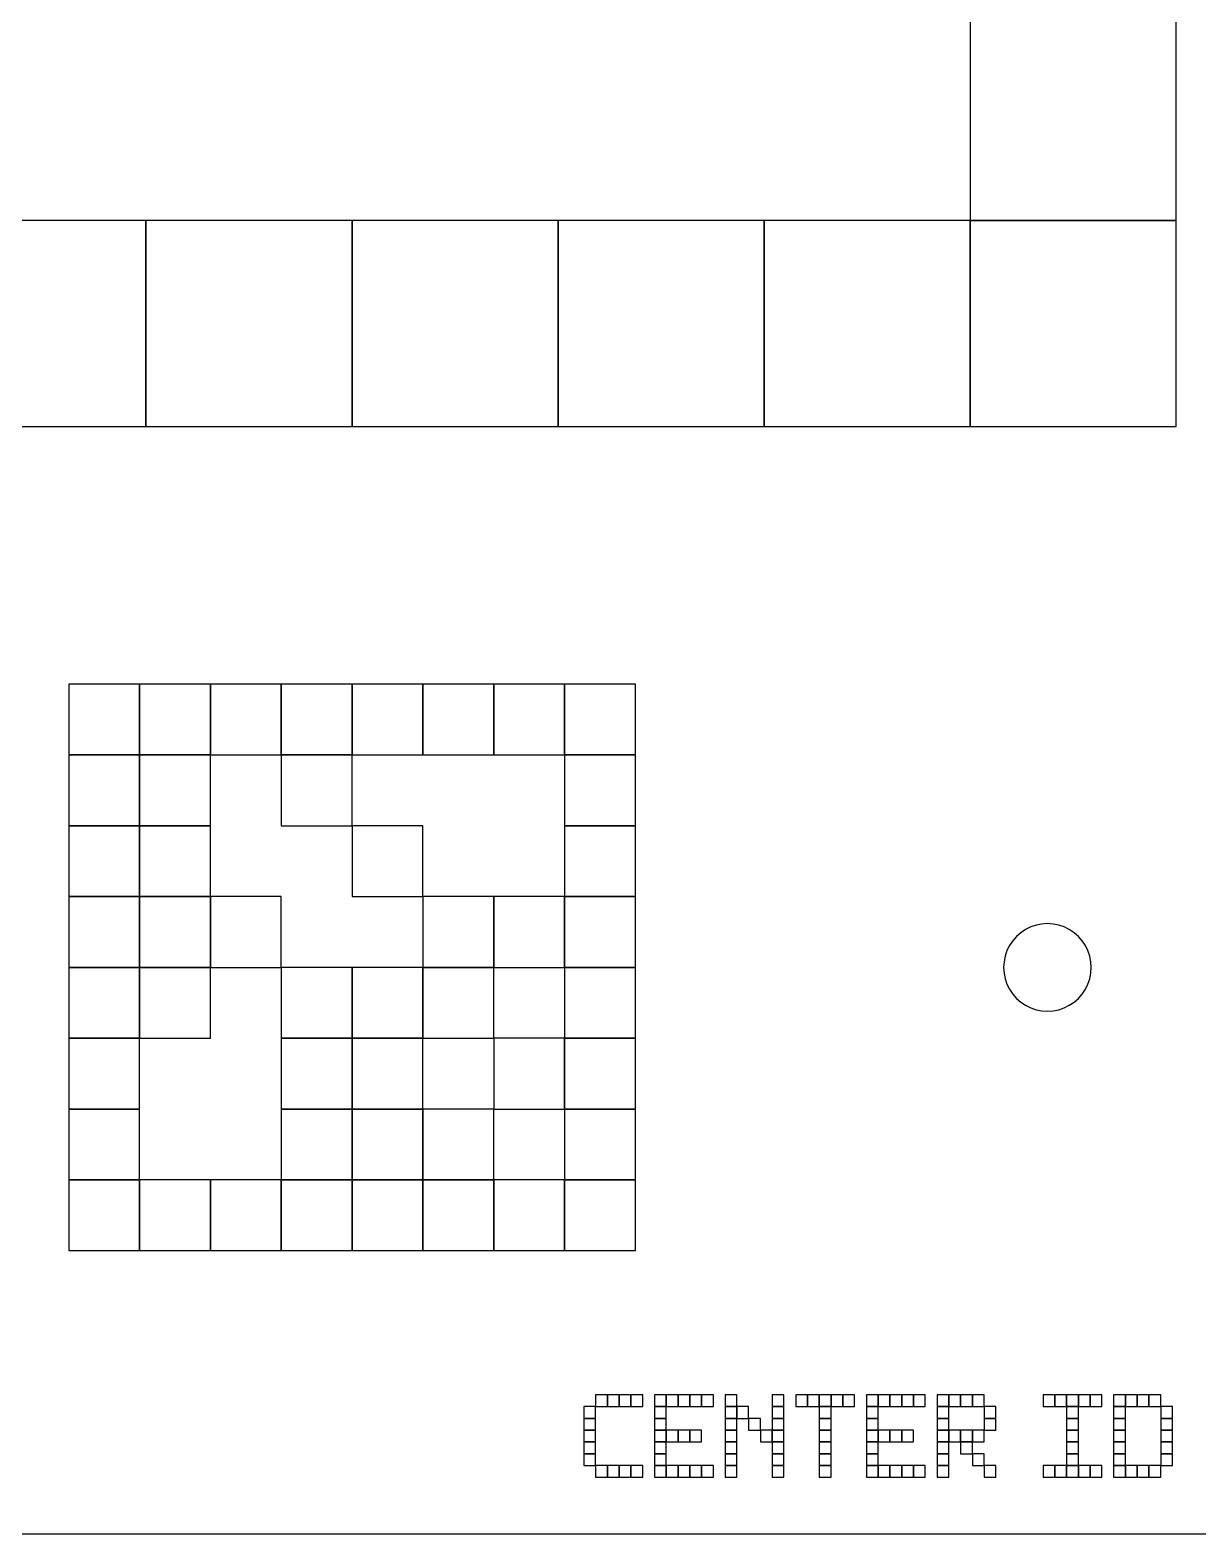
# Model space of a CAD drawing. Extents: x 0 to 490, y 0 to 320.
# Drawn here: x 402.5 to 447.8, y 0 to 58.4 of the extents above; entities that cross this region are included whole.
import ezdxf

# ---------------------------------------------------------------- set-up
doc = ezdxf.new("R2010")
doc.units = 0
for name, color, linetype in [('BLACK_POCKET', 7, 'CONTINUOUS'), ('BOARD_TEXT', 2, 'CONTINUOUS'), ('CUT', 1, 'CONTINUOUS'), ('MOUNT_HOLE', 5, 'CONTINUOUS')]:
    doc.layers.add(name, color=color, linetype=linetype)

msp = doc.modelspace()

# ---------------------------------------------------------------- linework, layer by layer
at = {"layer": 'BLACK_POCKET'}
for p, q in [((439, 59), (439, 51)), ((447, 51), (447, 59)), ((407, 51), (399, 51)), ((407, 43), (407, 51)), ((415, 51), (407, 51)), ((407, 51), (407, 43)), ((415, 43), (415, 51)), ((423, 51), (415, 51)), ((415, 51), (415, 43)), ((423, 43), (423, 51)), ((431, 51), (423, 51)), ((423, 51), (423, 43)), ((431, 43), (431, 51)), ((439, 51), (431, 51)), ((431, 51), (431, 43)), ((439, 51), (447, 51)), ((439, 43), (439, 51)), ((447, 51), (439, 51)), ((439, 51), (439, 43)), ((447, 43), (447, 51)), ((399, 43), (407, 43)), ((407, 43), (415, 43)), ((415, 43), (423, 43)), ((423, 43), (431, 43)), ((431, 43), (439, 43)), ((439, 43), (447, 43)), ((406.75, 33), (404, 33)), ((404, 33), (404, 30.25)), ((406.75, 30.25), (406.75, 33)), ((409.5, 33), (406.75, 33)), ((406.75, 33), (406.75, 30.25)), ((409.5, 30.25), (409.5, 33)), ((412.25, 33), (409.5, 33)), ((409.5, 33), (409.5, 30.25)), ((412.25, 30.25), (412.25, 33)), ((415, 33), (412.25, 33)), ((412.25, 33), (412.25, 30.25)), ((415, 30.25), (415, 33)), ((417.75, 33), (415, 33)), ((415, 33), (415, 30.25)), ((417.75, 30.25), (417.75, 33)), ((420.5, 33), (417.75, 33)), ((417.75, 33), (417.75, 30.25)), ((420.5, 30.25), (420.5, 33)), ((423.25, 33), (420.5, 33)), ((420.5, 33), (420.5, 30.25)), ((423.25, 30.25), (423.25, 33)), ((426, 33), (423.25, 33)), ((423.25, 33), (423.25, 30.25)), ((426, 30.25), (426, 33)), ((404, 30.25), (406.75, 30.25)), ((406.75, 30.25), (404, 30.25)), ((404, 30.25), (404, 27.5)), ((406.75, 30.25), (409.5, 30.25)), ((406.75, 27.5), (406.75, 30.25)), ((409.5, 30.25), (406.75, 30.25)), ((406.75, 30.25), (406.75, 27.5)), ((409.5, 30.25), (412.25, 30.25)), ((409.5, 27.5), (409.5, 30.25)), ((412.25, 30.25), (415, 30.25)), ((415, 30.25), (412.25, 30.25)), ((412.25, 30.25), (412.25, 27.5)), ((415, 30.25), (417.75, 30.25)), ((415, 27.5), (415, 30.25)), ((417.75, 30.25), (420.5, 30.25)), ((420.5, 30.25), (423.25, 30.25)), ((423.25, 30.25), (426, 30.25)), ((426, 30.25), (423.25, 30.25)), ((423.25, 30.25), (423.25, 27.5)), ((426, 27.5), (426, 30.25)), ((404, 27.5), (406.75, 27.5)), ((406.75, 27.5), (404, 27.5)), ((404, 27.5), (404, 24.75)), ((406.75, 27.5), (409.5, 27.5)), ((406.75, 24.75), (406.75, 27.5)), ((409.5, 27.5), (406.75, 27.5)), ((406.75, 27.5), (406.75, 24.75)), ((409.5, 24.75), (409.5, 27.5)), ((412.25, 27.5), (415, 27.5)), ((417.75, 27.5), (415, 27.5)), ((415, 27.5), (415, 24.75)), ((417.75, 24.75), (417.75, 27.5)), ((423.25, 27.5), (426, 27.5)), ((426, 27.5), (423.25, 27.5)), ((423.25, 27.5), (423.25, 24.75)), ((426, 24.75), (426, 27.5)), ((404, 24.75), (406.75, 24.75)), ((406.75, 24.75), (404, 24.75)), ((404, 24.75), (404, 22)), ((406.75, 24.75), (409.5, 24.75)), ((406.75, 22), (406.75, 24.75)), ((409.5, 24.75), (406.75, 24.75)), ((406.75, 24.75), (406.75, 22)), ((409.5, 22), (409.5, 24.75)), ((412.25, 24.75), (409.5, 24.75)), ((409.5, 24.75), (409.5, 22)), ((412.25, 22), (412.25, 24.75)), ((415, 24.75), (417.75, 24.75)), ((420.5, 24.75), (417.75, 24.75)), ((417.75, 24.75), (417.75, 22)), ((420.5, 22), (420.5, 24.75)), ((423.25, 24.75), (420.5, 24.75)), ((420.5, 24.75), (420.5, 22)), ((423.25, 24.75), (426, 24.75)), ((423.25, 22), (423.25, 24.75)), ((426, 24.75), (423.25, 24.75)), ((423.25, 24.75), (423.25, 22)), ((426, 22), (426, 24.75)), ((404, 22), (406.75, 22)), ((406.75, 22), (404, 22)), ((404, 22), (404, 19.25)), ((406.75, 22), (409.5, 22)), ((406.75, 19.25), (406.75, 22)), ((409.5, 22), (406.75, 22)), ((406.75, 22), (406.75, 19.25)), ((409.5, 22), (412.25, 22)), ((409.5, 19.25), (409.5, 22)), ((415, 22), (412.25, 22)), ((412.25, 22), (412.25, 19.25)), ((415, 19.25), (415, 22)), ((417.75, 22), (415, 22)), ((415, 22), (415, 19.25)), ((417.75, 22), (420.5, 22)), ((417.75, 19.25), (417.75, 22)), ((420.5, 22), (417.75, 22)), ((417.75, 22), (417.75, 19.25)), ((420.5, 22), (423.25, 22)), ((420.5, 19.25), (420.5, 22)), ((423.25, 22), (426, 22)), ((426, 22), (423.25, 22)), ((423.25, 22), (423.25, 19.25)), ((426, 19.25), (426, 22)), ((404, 19.25), (406.75, 19.25)), ((406.75, 19.25), (404, 19.25)), ((404, 19.25), (404, 16.5)), ((406.75, 19.25), (409.5, 19.25)), ((406.75, 16.5), (406.75, 19.25)), ((412.25, 19.25), (415, 19.25)), ((415, 19.25), (412.25, 19.25)), ((412.25, 19.25), (412.25, 16.5)), ((415, 19.25), (417.75, 19.25)), ((415, 16.5), (415, 19.25)), ((417.75, 19.25), (415, 19.25)), ((415, 19.25), (415, 16.5)), ((417.75, 19.25), (420.5, 19.25)), ((417.75, 16.5), (417.75, 19.25)), ((423.25, 19.25), (420.5, 19.25)), ((420.5, 19.25), (420.5, 16.5)), ((423.25, 19.25), (426, 19.25)), ((423.25, 16.5), (423.25, 19.25)), ((426, 19.25), (423.25, 19.25)), ((423.25, 19.25), (423.25, 16.5)), ((426, 16.5), (426, 19.25)), ((404, 16.5), (406.75, 16.5)), ((406.75, 16.5), (404, 16.5)), ((404, 16.5), (404, 13.75)), ((406.75, 13.75), (406.75, 16.5)), ((412.25, 16.5), (415, 16.5)), ((415, 16.5), (412.25, 16.5)), ((412.25, 16.5), (412.25, 13.75)), ((415, 16.5), (417.75, 16.5)), ((415, 13.75), (415, 16.5)), ((417.75, 16.5), (415, 16.5)), ((415, 16.5), (415, 13.75)), ((417.75, 13.75), (417.75, 16.5)), ((420.5, 16.5), (417.75, 16.5)), ((417.75, 16.5), (417.75, 13.75)), ((420.5, 16.5), (423.25, 16.5)), ((420.5, 13.75), (420.5, 16.5)), ((423.25, 16.5), (426, 16.5)), ((426, 16.5), (423.25, 16.5)), ((423.25, 16.5), (423.25, 13.75)), ((426, 13.75), (426, 16.5)), ((404, 13.75), (406.75, 13.75)), ((406.75, 13.75), (404, 13.75)), ((404, 13.75), (404, 11)), ((406.75, 11), (406.75, 13.75)), ((409.5, 13.75), (406.75, 13.75)), ((406.75, 13.75), (406.75, 11)), ((409.5, 11), (409.5, 13.75)), ((412.25, 13.75), (409.5, 13.75)), ((409.5, 13.75), (409.5, 11)), ((412.25, 13.75), (415, 13.75)), ((412.25, 11), (412.25, 13.75)), ((415, 13.75), (412.25, 13.75)), ((412.25, 13.75), (412.25, 11)), ((415, 13.75), (417.75, 13.75)), ((415, 11), (415, 13.75)), ((417.75, 13.75), (415, 13.75)), ((415, 13.75), (415, 11)), ((417.75, 13.75), (420.5, 13.75)), ((417.75, 11), (417.75, 13.75)), ((420.5, 13.75), (417.75, 13.75)), ((417.75, 13.75), (417.75, 11)), ((420.5, 11), (420.5, 13.75)), ((423.25, 13.75), (420.5, 13.75)), ((420.5, 13.75), (420.5, 11)), ((423.25, 13.75), (426, 13.75)), ((423.25, 11), (423.25, 13.75)), ((426, 13.75), (423.25, 13.75)), ((423.25, 13.75), (423.25, 11)), ((426, 11), (426, 13.75)), ((404, 11), (406.75, 11)), ((406.75, 11), (409.5, 11)), ((409.5, 11), (412.25, 11)), ((412.25, 11), (415, 11)), ((415, 11), (417.75, 11)), ((417.75, 11), (420.5, 11)), ((420.5, 11), (423.25, 11)), ((423.25, 11), (426, 11))]:
    msp.add_line(p, q, dxfattribs=at)
at = {"layer": 'BOARD_TEXT'}
for p, q in [((424.914286, 5.4), (424.457143, 5.4)), ((424.457143, 5.4), (424.457143, 4.942857)), ((424.914286, 4.942857), (424.914286, 5.4)), ((425.371429, 5.4), (424.914286, 5.4)), ((424.914286, 5.4), (424.914286, 4.942857)), ((425.371429, 4.942857), (425.371429, 5.4)), ((425.828571, 5.4), (425.371429, 5.4)), ((425.371429, 5.4), (425.371429, 4.942857)), ((425.828571, 4.942857), (425.828571, 5.4)), ((426.285714, 5.4), (425.828571, 5.4)), ((425.828571, 5.4), (425.828571, 4.942857)), ((426.285714, 4.942857), (426.285714, 5.4)), ((427.2, 5.4), (426.742857, 5.4)), ((426.742857, 5.4), (426.742857, 4.942857)), ((427.2, 4.942857), (427.2, 5.4)), ((427.657143, 5.4), (427.2, 5.4)), ((427.2, 5.4), (427.2, 4.942857)), ((427.657143, 4.942857), (427.657143, 5.4)), ((428.114286, 5.4), (427.657143, 5.4)), ((427.657143, 5.4), (427.657143, 4.942857)), ((428.114286, 4.942857), (428.114286, 5.4)), ((428.571429, 5.4), (428.114286, 5.4)), ((428.114286, 5.4), (428.114286, 4.942857)), ((428.571429, 4.942857), (428.571429, 5.4)), ((429.028571, 5.4), (428.571429, 5.4)), ((428.571429, 5.4), (428.571429, 4.942857)), ((429.028571, 4.942857), (429.028571, 5.4)), ((429.942857, 5.4), (429.485714, 5.4)), ((429.485714, 5.4), (429.485714, 4.942857)), ((429.942857, 4.942857), (429.942857, 5.4)), ((431.771429, 5.4), (431.314286, 5.4)), ((431.314286, 5.4), (431.314286, 4.942857)), ((431.771429, 4.942857), (431.771429, 5.4)), ((432.685714, 5.4), (432.228571, 5.4)), ((432.228571, 5.4), (432.228571, 4.942857)), ((432.685714, 4.942857), (432.685714, 5.4)), ((433.142857, 5.4), (432.685714, 5.4)), ((432.685714, 5.4), (432.685714, 4.942857)), ((433.142857, 4.942857), (433.142857, 5.4)), ((433.6, 5.4), (433.142857, 5.4)), ((433.142857, 5.4), (433.142857, 4.942857)), ((433.6, 4.942857), (433.6, 5.4)), ((434.057143, 5.4), (433.6, 5.4)), ((433.6, 5.4), (433.6, 4.942857)), ((434.057143, 4.942857), (434.057143, 5.4)), ((434.514286, 5.4), (434.057143, 5.4)), ((434.057143, 5.4), (434.057143, 4.942857)), ((434.514286, 4.942857), (434.514286, 5.4)), ((435.428571, 5.4), (434.971429, 5.4)), ((434.971429, 5.4), (434.971429, 4.942857)), ((435.428571, 4.942857), (435.428571, 5.4)), ((435.885714, 5.4), (435.428571, 5.4)), ((435.428571, 5.4), (435.428571, 4.942857)), ((435.885714, 4.942857), (435.885714, 5.4)), ((436.342857, 5.4), (435.885714, 5.4)), ((435.885714, 5.4), (435.885714, 4.942857)), ((436.342857, 4.942857), (436.342857, 5.4)), ((436.8, 5.4), (436.342857, 5.4)), ((436.342857, 5.4), (436.342857, 4.942857)), ((436.8, 4.942857), (436.8, 5.4)), ((437.257143, 5.4), (436.8, 5.4)), ((436.8, 5.4), (436.8, 4.942857)), ((437.257143, 4.942857), (437.257143, 5.4)), ((438.171429, 5.4), (437.714286, 5.4)), ((437.714286, 5.4), (437.714286, 4.942857)), ((438.171429, 4.942857), (438.171429, 5.4)), ((438.628571, 5.4), (438.171429, 5.4)), ((438.171429, 5.4), (438.171429, 4.942857)), ((438.628571, 4.942857), (438.628571, 5.4)), ((439.085714, 5.4), (438.628571, 5.4)), ((438.628571, 5.4), (438.628571, 4.942857)), ((439.085714, 4.942857), (439.085714, 5.4)), ((439.542857, 5.4), (439.085714, 5.4)), ((439.085714, 5.4), (439.085714, 4.942857)), ((439.542857, 4.942857), (439.542857, 5.4)), ((442.285714, 5.4), (441.828571, 5.4)), ((441.828571, 5.4), (441.828571, 4.942857)), ((442.285714, 4.942857), (442.285714, 5.4)), ((442.742857, 5.4), (442.285714, 5.4)), ((442.285714, 5.4), (442.285714, 4.942857)), ((442.742857, 4.942857), (442.742857, 5.4)), ((443.2, 5.4), (442.742857, 5.4)), ((442.742857, 5.4), (442.742857, 4.942857)), ((443.2, 4.942857), (443.2, 5.4)), ((443.657143, 5.4), (443.2, 5.4)), ((443.2, 5.4), (443.2, 4.942857)), ((443.657143, 4.942857), (443.657143, 5.4)), ((444.114286, 5.4), (443.657143, 5.4)), ((443.657143, 5.4), (443.657143, 4.942857)), ((444.114286, 4.942857), (444.114286, 5.4)), ((445.028571, 5.4), (444.571429, 5.4)), ((444.571429, 5.4), (444.571429, 4.942857)), ((445.028571, 4.942857), (445.028571, 5.4)), ((445.485714, 5.4), (445.028571, 5.4)), ((445.028571, 5.4), (445.028571, 4.942857)), ((445.485714, 4.942857), (445.485714, 5.4)), ((445.942857, 5.4), (445.485714, 5.4)), ((445.485714, 5.4), (445.485714, 4.942857)), ((445.942857, 4.942857), (445.942857, 5.4)), ((446.4, 5.4), (445.942857, 5.4)), ((445.942857, 5.4), (445.942857, 4.942857)), ((446.4, 4.942857), (446.4, 5.4)), ((424.457143, 4.942857), (424, 4.942857)), ((424, 4.942857), (424, 4.485714)), ((424.457143, 4.942857), (424.914286, 4.942857)), ((424.457143, 4.485714), (424.457143, 4.942857)), ((424.914286, 4.942857), (425.371429, 4.942857)), ((425.371429, 4.942857), (425.828571, 4.942857)), ((425.828571, 4.942857), (426.285714, 4.942857)), ((426.742857, 4.942857), (427.2, 4.942857)), ((427.2, 4.942857), (426.742857, 4.942857)), ((426.742857, 4.942857), (426.742857, 4.485714)), ((427.2, 4.942857), (427.657143, 4.942857)), ((427.2, 4.485714), (427.2, 4.942857)), ((427.657143, 4.942857), (428.114286, 4.942857)), ((428.114286, 4.942857), (428.571429, 4.942857)), ((428.571429, 4.942857), (429.028571, 4.942857)), ((429.485714, 4.942857), (429.942857, 4.942857)), ((429.942857, 4.942857), (429.485714, 4.942857)), ((429.485714, 4.942857), (429.485714, 4.485714)), ((429.942857, 4.485714), (429.942857, 4.942857)), ((430.4, 4.942857), (429.942857, 4.942857)), ((429.942857, 4.942857), (429.942857, 4.485714)), ((430.4, 4.485714), (430.4, 4.942857)), ((431.314286, 4.942857), (431.771429, 4.942857)), ((431.771429, 4.942857), (431.314286, 4.942857)), ((431.314286, 4.942857), (431.314286, 4.485714)), ((431.771429, 4.485714), (431.771429, 4.942857)), ((432.228571, 4.942857), (432.685714, 4.942857)), ((432.685714, 4.942857), (433.142857, 4.942857)), ((433.142857, 4.942857), (433.6, 4.942857)), ((433.6, 4.942857), (433.142857, 4.942857)), ((433.142857, 4.942857), (433.142857, 4.485714)), ((433.6, 4.942857), (434.057143, 4.942857)), ((433.6, 4.485714), (433.6, 4.942857)), ((434.057143, 4.942857), (434.514286, 4.942857)), ((434.971429, 4.942857), (435.428571, 4.942857)), ((435.428571, 4.942857), (434.971429, 4.942857)), ((434.971429, 4.942857), (434.971429, 4.485714)), ((435.428571, 4.942857), (435.885714, 4.942857)), ((435.428571, 4.485714), (435.428571, 4.942857)), ((435.885714, 4.942857), (436.342857, 4.942857)), ((436.342857, 4.942857), (436.8, 4.942857)), ((436.8, 4.942857), (437.257143, 4.942857)), ((437.714286, 4.942857), (438.171429, 4.942857)), ((438.171429, 4.942857), (437.714286, 4.942857)), ((437.714286, 4.942857), (437.714286, 4.485714)), ((438.171429, 4.942857), (438.628571, 4.942857)), ((438.171429, 4.485714), (438.171429, 4.942857)), ((438.628571, 4.942857), (439.085714, 4.942857)), ((439.085714, 4.942857), (439.542857, 4.942857)), ((440, 4.942857), (439.542857, 4.942857)), ((439.542857, 4.942857), (439.542857, 4.485714)), ((440, 4.485714), (440, 4.942857)), ((441.828571, 4.942857), (442.285714, 4.942857)), ((442.285714, 4.942857), (442.742857, 4.942857)), ((442.742857, 4.942857), (443.2, 4.942857)), ((443.2, 4.942857), (442.742857, 4.942857)), ((442.742857, 4.942857), (442.742857, 4.485714)), ((443.2, 4.942857), (443.657143, 4.942857)), ((443.2, 4.485714), (443.2, 4.942857)), ((443.657143, 4.942857), (444.114286, 4.942857)), ((444.571429, 4.942857), (445.028571, 4.942857)), ((445.028571, 4.942857), (444.571429, 4.942857)), ((444.571429, 4.942857), (444.571429, 4.485714)), ((445.028571, 4.942857), (445.485714, 4.942857)), ((445.028571, 4.485714), (445.028571, 4.942857)), ((445.485714, 4.942857), (445.942857, 4.942857)), ((445.942857, 4.942857), (446.4, 4.942857)), ((446.857143, 4.942857), (446.4, 4.942857)), ((446.4, 4.942857), (446.4, 4.485714)), ((446.857143, 4.485714), (446.857143, 4.942857)), ((424, 4.485714), (424.457143, 4.485714)), ((424.457143, 4.485714), (424, 4.485714)), ((424, 4.485714), (424, 4.028571)), ((424.457143, 4.028571), (424.457143, 4.485714)), ((426.742857, 4.485714), (427.2, 4.485714)), ((427.2, 4.485714), (426.742857, 4.485714)), ((426.742857, 4.485714), (426.742857, 4.028571)), ((427.2, 4.028571), (427.2, 4.485714)), ((429.485714, 4.485714), (429.942857, 4.485714)), ((429.942857, 4.485714), (429.485714, 4.485714)), ((429.485714, 4.485714), (429.485714, 4.028571)), ((429.942857, 4.485714), (430.4, 4.485714)), ((429.942857, 4.028571), (429.942857, 4.485714)), ((430.857143, 4.485714), (430.4, 4.485714)), ((430.4, 4.485714), (430.4, 4.028571)), ((430.857143, 4.028571), (430.857143, 4.485714)), ((431.314286, 4.485714), (431.771429, 4.485714)), ((431.771429, 4.485714), (431.314286, 4.485714)), ((431.314286, 4.485714), (431.314286, 4.028571)), ((431.771429, 4.028571), (431.771429, 4.485714)), ((433.142857, 4.485714), (433.6, 4.485714)), ((433.6, 4.485714), (433.142857, 4.485714)), ((433.142857, 4.485714), (433.142857, 4.028571)), ((433.6, 4.028571), (433.6, 4.485714)), ((434.971429, 4.485714), (435.428571, 4.485714)), ((435.428571, 4.485714), (434.971429, 4.485714)), ((434.971429, 4.485714), (434.971429, 4.028571)), ((435.428571, 4.028571), (435.428571, 4.485714)), ((437.714286, 4.485714), (438.171429, 4.485714)), ((438.171429, 4.485714), (437.714286, 4.485714)), ((437.714286, 4.485714), (437.714286, 4.028571)), ((438.171429, 4.028571), (438.171429, 4.485714)), ((439.542857, 4.485714), (440, 4.485714)), ((440, 4.485714), (439.542857, 4.485714)), ((439.542857, 4.485714), (439.542857, 4.028571)), ((440, 4.028571), (440, 4.485714)), ((442.742857, 4.485714), (443.2, 4.485714)), ((443.2, 4.485714), (442.742857, 4.485714)), ((442.742857, 4.485714), (442.742857, 4.028571)), ((443.2, 4.028571), (443.2, 4.485714)), ((444.571429, 4.485714), (445.028571, 4.485714)), ((445.028571, 4.485714), (444.571429, 4.485714)), ((444.571429, 4.485714), (444.571429, 4.028571)), ((445.028571, 4.028571), (445.028571, 4.485714)), ((446.4, 4.485714), (446.857143, 4.485714)), ((446.857143, 4.485714), (446.4, 4.485714)), ((446.4, 4.485714), (446.4, 4.028571)), ((446.857143, 4.028571), (446.857143, 4.485714)), ((424, 4.028571), (424.457143, 4.028571)), ((424.457143, 4.028571), (424, 4.028571)), ((424, 4.028571), (424, 3.571429)), ((424, 3.571429), (424.457143, 3.571429)), ((424.457143, 3.571429), (424, 3.571429)), ((424, 3.571429), (424, 3.114286)), ((424.457143, 3.571429), (424.457143, 4.028571)), ((424.457143, 3.114286), (424.457143, 3.571429)), ((426.742857, 4.028571), (427.2, 4.028571)), ((427.2, 4.028571), (426.742857, 4.028571)), ((426.742857, 4.028571), (426.742857, 3.571429)), ((426.742857, 3.571429), (427.2, 3.571429)), ((427.2, 3.571429), (426.742857, 3.571429)), ((426.742857, 3.571429), (426.742857, 3.114286)), ((427.2, 3.571429), (427.2, 4.028571)), ((427.657143, 4.028571), (427.2, 4.028571)), ((427.2, 4.028571), (427.2, 3.571429)), ((427.2, 3.571429), (427.657143, 3.571429)), ((427.2, 3.114286), (427.2, 3.571429)), ((427.657143, 3.571429), (427.657143, 4.028571)), ((428.114286, 4.028571), (427.657143, 4.028571)), ((427.657143, 4.028571), (427.657143, 3.571429)), ((427.657143, 3.571429), (428.114286, 3.571429)), ((428.114286, 3.571429), (428.114286, 4.028571)), ((428.571429, 4.028571), (428.114286, 4.028571)), ((428.114286, 4.028571), (428.114286, 3.571429)), ((428.114286, 3.571429), (428.571429, 3.571429)), ((428.571429, 3.571429), (428.571429, 4.028571)), ((429.485714, 4.028571), (429.942857, 4.028571)), ((429.942857, 4.028571), (429.485714, 4.028571)), ((429.485714, 4.028571), (429.485714, 3.571429)), ((429.485714, 3.571429), (429.942857, 3.571429)), ((429.942857, 3.571429), (429.485714, 3.571429)), ((429.485714, 3.571429), (429.485714, 3.114286)), ((429.942857, 3.571429), (429.942857, 4.028571)), ((429.942857, 3.114286), (429.942857, 3.571429)), ((430.4, 4.028571), (430.857143, 4.028571)), ((431.314286, 4.028571), (430.857143, 4.028571)), ((430.857143, 4.028571), (430.857143, 3.571429)), ((430.857143, 3.571429), (431.314286, 3.571429)), ((431.314286, 4.028571), (431.771429, 4.028571)), ((431.314286, 3.571429), (431.314286, 4.028571)), ((431.771429, 4.028571), (431.314286, 4.028571)), ((431.314286, 4.028571), (431.314286, 3.571429)), ((431.314286, 3.571429), (431.771429, 3.571429)), ((431.771429, 3.571429), (431.314286, 3.571429)), ((431.314286, 3.571429), (431.314286, 3.114286)), ((431.771429, 3.571429), (431.771429, 4.028571)), ((431.771429, 3.114286), (431.771429, 3.571429)), ((433.142857, 4.028571), (433.6, 4.028571)), ((433.6, 4.028571), (433.142857, 4.028571)), ((433.142857, 4.028571), (433.142857, 3.571429)), ((433.142857, 3.571429), (433.6, 3.571429)), ((433.6, 3.571429), (433.142857, 3.571429)), ((433.142857, 3.571429), (433.142857, 3.114286)), ((433.6, 3.571429), (433.6, 4.028571)), ((433.6, 3.114286), (433.6, 3.571429)), ((434.971429, 4.028571), (435.428571, 4.028571)), ((435.428571, 4.028571), (434.971429, 4.028571)), ((434.971429, 4.028571), (434.971429, 3.571429)), ((434.971429, 3.571429), (435.428571, 3.571429)), ((435.428571, 3.571429), (434.971429, 3.571429)), ((434.971429, 3.571429), (434.971429, 3.114286)), ((435.428571, 3.571429), (435.428571, 4.028571)), ((435.885714, 4.028571), (435.428571, 4.028571)), ((435.428571, 4.028571), (435.428571, 3.571429)), ((435.428571, 3.571429), (435.885714, 3.571429)), ((435.428571, 3.114286), (435.428571, 3.571429)), ((435.885714, 3.571429), (435.885714, 4.028571)), ((436.342857, 4.028571), (435.885714, 4.028571)), ((435.885714, 4.028571), (435.885714, 3.571429)), ((435.885714, 3.571429), (436.342857, 3.571429)), ((436.342857, 3.571429), (436.342857, 4.028571)), ((436.8, 4.028571), (436.342857, 4.028571)), ((436.342857, 4.028571), (436.342857, 3.571429)), ((436.342857, 3.571429), (436.8, 3.571429)), ((436.8, 3.571429), (436.8, 4.028571)), ((437.714286, 4.028571), (438.171429, 4.028571)), ((438.171429, 4.028571), (437.714286, 4.028571)), ((437.714286, 4.028571), (437.714286, 3.571429)), ((437.714286, 3.571429), (438.171429, 3.571429)), ((438.171429, 3.571429), (437.714286, 3.571429)), ((437.714286, 3.571429), (437.714286, 3.114286)), ((438.171429, 3.571429), (438.171429, 4.028571)), ((438.628571, 4.028571), (438.171429, 4.028571)), ((438.171429, 4.028571), (438.171429, 3.571429)), ((438.171429, 3.571429), (438.628571, 3.571429)), ((438.171429, 3.114286), (438.171429, 3.571429)), ((438.628571, 3.571429), (438.628571, 4.028571)), ((439.085714, 4.028571), (438.628571, 4.028571)), ((438.628571, 4.028571), (438.628571, 3.571429)), ((438.628571, 3.571429), (439.085714, 3.571429)), ((439.085714, 3.571429), (438.628571, 3.571429)), ((438.628571, 3.571429), (438.628571, 3.114286)), ((439.085714, 3.571429), (439.085714, 4.028571)), ((439.542857, 4.028571), (439.085714, 4.028571)), ((439.085714, 4.028571), (439.085714, 3.571429)), ((439.085714, 3.571429), (439.542857, 3.571429)), ((439.085714, 3.114286), (439.085714, 3.571429)), ((439.542857, 4.028571), (440, 4.028571)), ((439.542857, 3.571429), (439.542857, 4.028571)), ((442.742857, 4.028571), (443.2, 4.028571)), ((443.2, 4.028571), (442.742857, 4.028571)), ((442.742857, 4.028571), (442.742857, 3.571429)), ((442.742857, 3.571429), (443.2, 3.571429)), ((443.2, 3.571429), (442.742857, 3.571429)), ((442.742857, 3.571429), (442.742857, 3.114286)), ((443.2, 3.571429), (443.2, 4.028571)), ((443.2, 3.114286), (443.2, 3.571429)), ((444.571429, 4.028571), (445.028571, 4.028571)), ((445.028571, 4.028571), (444.571429, 4.028571)), ((444.571429, 4.028571), (444.571429, 3.571429)), ((444.571429, 3.571429), (445.028571, 3.571429)), ((445.028571, 3.571429), (444.571429, 3.571429)), ((444.571429, 3.571429), (444.571429, 3.114286)), ((445.028571, 3.571429), (445.028571, 4.028571)), ((445.028571, 3.114286), (445.028571, 3.571429)), ((446.4, 4.028571), (446.857143, 4.028571)), ((446.857143, 4.028571), (446.4, 4.028571)), ((446.4, 4.028571), (446.4, 3.571429)), ((446.4, 3.571429), (446.857143, 3.571429)), ((446.857143, 3.571429), (446.4, 3.571429)), ((446.4, 3.571429), (446.4, 3.114286)), ((446.857143, 3.571429), (446.857143, 4.028571)), ((446.857143, 3.114286), (446.857143, 3.571429)), ((424, 3.114286), (424.457143, 3.114286)), ((424.457143, 3.114286), (424, 3.114286)), ((424, 3.114286), (424, 2.657143)), ((424.457143, 2.657143), (424.457143, 3.114286)), ((426.742857, 3.114286), (427.2, 3.114286)), ((427.2, 3.114286), (426.742857, 3.114286)), ((426.742857, 3.114286), (426.742857, 2.657143)), ((427.2, 2.657143), (427.2, 3.114286)), ((429.485714, 3.114286), (429.942857, 3.114286)), ((429.942857, 3.114286), (429.485714, 3.114286)), ((429.485714, 3.114286), (429.485714, 2.657143)), ((429.942857, 2.657143), (429.942857, 3.114286)), ((431.314286, 3.114286), (431.771429, 3.114286)), ((431.771429, 3.114286), (431.314286, 3.114286)), ((431.314286, 3.114286), (431.314286, 2.657143)), ((431.771429, 2.657143), (431.771429, 3.114286)), ((433.142857, 3.114286), (433.6, 3.114286)), ((433.6, 3.114286), (433.142857, 3.114286)), ((433.142857, 3.114286), (433.142857, 2.657143)), ((433.6, 2.657143), (433.6, 3.114286)), ((434.971429, 3.114286), (435.428571, 3.114286)), ((435.428571, 3.114286), (434.971429, 3.114286)), ((434.971429, 3.114286), (434.971429, 2.657143)), ((435.428571, 2.657143), (435.428571, 3.114286)), ((437.714286, 3.114286), (438.171429, 3.114286)), ((438.171429, 3.114286), (437.714286, 3.114286)), ((437.714286, 3.114286), (437.714286, 2.657143)), ((438.171429, 2.657143), (438.171429, 3.114286)), ((438.628571, 3.114286), (439.085714, 3.114286)), ((439.542857, 3.114286), (439.085714, 3.114286)), ((439.085714, 3.114286), (439.085714, 2.657143)), ((439.542857, 2.657143), (439.542857, 3.114286)), ((442.742857, 3.114286), (443.2, 3.114286)), ((443.2, 3.114286), (442.742857, 3.114286)), ((442.742857, 3.114286), (442.742857, 2.657143)), ((443.2, 2.657143), (443.2, 3.114286)), ((444.571429, 3.114286), (445.028571, 3.114286)), ((445.028571, 3.114286), (444.571429, 3.114286)), ((444.571429, 3.114286), (444.571429, 2.657143)), ((445.028571, 2.657143), (445.028571, 3.114286)), ((446.4, 3.114286), (446.857143, 3.114286)), ((446.857143, 3.114286), (446.4, 3.114286)), ((446.4, 3.114286), (446.4, 2.657143)), ((446.857143, 2.657143), (446.857143, 3.114286)), ((424, 2.657143), (424.457143, 2.657143)), ((424.914286, 2.657143), (424.457143, 2.657143)), ((424.457143, 2.657143), (424.457143, 2.2)), ((424.914286, 2.2), (424.914286, 2.657143)), ((425.371429, 2.657143), (424.914286, 2.657143)), ((424.914286, 2.657143), (424.914286, 2.2)), ((425.371429, 2.2), (425.371429, 2.657143)), ((425.828571, 2.657143), (425.371429, 2.657143)), ((425.371429, 2.657143), (425.371429, 2.2)), ((425.828571, 2.2), (425.828571, 2.657143)), ((426.285714, 2.657143), (425.828571, 2.657143)), ((425.828571, 2.657143), (425.828571, 2.2)), ((426.285714, 2.2), (426.285714, 2.657143)), ((426.742857, 2.657143), (427.2, 2.657143)), ((427.2, 2.657143), (426.742857, 2.657143)), ((426.742857, 2.657143), (426.742857, 2.2)), ((427.2, 2.2), (427.2, 2.657143)), ((427.657143, 2.657143), (427.2, 2.657143)), ((427.2, 2.657143), (427.2, 2.2)), ((427.657143, 2.2), (427.657143, 2.657143)), ((428.114286, 2.657143), (427.657143, 2.657143)), ((427.657143, 2.657143), (427.657143, 2.2)), ((428.114286, 2.2), (428.114286, 2.657143)), ((428.571429, 2.657143), (428.114286, 2.657143)), ((428.114286, 2.657143), (428.114286, 2.2)), ((428.571429, 2.2), (428.571429, 2.657143)), ((429.028571, 2.657143), (428.571429, 2.657143)), ((428.571429, 2.657143), (428.571429, 2.2)), ((429.028571, 2.2), (429.028571, 2.657143)), ((429.485714, 2.657143), (429.942857, 2.657143)), ((429.942857, 2.657143), (429.485714, 2.657143)), ((429.485714, 2.657143), (429.485714, 2.2)), ((429.942857, 2.2), (429.942857, 2.657143)), ((431.314286, 2.657143), (431.771429, 2.657143)), ((431.771429, 2.657143), (431.314286, 2.657143)), ((431.314286, 2.657143), (431.314286, 2.2)), ((431.771429, 2.2), (431.771429, 2.657143)), ((433.142857, 2.657143), (433.6, 2.657143)), ((433.6, 2.657143), (433.142857, 2.657143)), ((433.142857, 2.657143), (433.142857, 2.2)), ((433.6, 2.2), (433.6, 2.657143)), ((434.971429, 2.657143), (435.428571, 2.657143)), ((435.428571, 2.657143), (434.971429, 2.657143)), ((434.971429, 2.657143), (434.971429, 2.2)), ((435.428571, 2.2), (435.428571, 2.657143)), ((435.885714, 2.657143), (435.428571, 2.657143)), ((435.428571, 2.657143), (435.428571, 2.2)), ((435.885714, 2.2), (435.885714, 2.657143)), ((436.342857, 2.657143), (435.885714, 2.657143)), ((435.885714, 2.657143), (435.885714, 2.2)), ((436.342857, 2.2), (436.342857, 2.657143)), ((436.8, 2.657143), (436.342857, 2.657143)), ((436.342857, 2.657143), (436.342857, 2.2)), ((436.8, 2.2), (436.8, 2.657143)), ((437.257143, 2.657143), (436.8, 2.657143)), ((436.8, 2.657143), (436.8, 2.2)), ((437.257143, 2.2), (437.257143, 2.657143)), ((437.714286, 2.657143), (438.171429, 2.657143)), ((438.171429, 2.657143), (437.714286, 2.657143)), ((437.714286, 2.657143), (437.714286, 2.2)), ((438.171429, 2.2), (438.171429, 2.657143)), ((439.085714, 2.657143), (439.542857, 2.657143)), ((440, 2.657143), (439.542857, 2.657143)), ((439.542857, 2.657143), (439.542857, 2.2)), ((440, 2.2), (440, 2.657143)), ((442.285714, 2.657143), (441.828571, 2.657143)), ((441.828571, 2.657143), (441.828571, 2.2)), ((442.285714, 2.2), (442.285714, 2.657143)), ((442.742857, 2.657143), (442.285714, 2.657143)), ((442.285714, 2.657143), (442.285714, 2.2)), ((442.742857, 2.657143), (443.2, 2.657143)), ((442.742857, 2.2), (442.742857, 2.657143)), ((443.2, 2.657143), (442.742857, 2.657143)), ((442.742857, 2.657143), (442.742857, 2.2)), ((443.2, 2.2), (443.2, 2.657143)), ((443.657143, 2.657143), (443.2, 2.657143)), ((443.2, 2.657143), (443.2, 2.2)), ((443.657143, 2.2), (443.657143, 2.657143)), ((444.114286, 2.657143), (443.657143, 2.657143)), ((443.657143, 2.657143), (443.657143, 2.2)), ((444.114286, 2.2), (444.114286, 2.657143)), ((444.571429, 2.657143), (445.028571, 2.657143)), ((445.028571, 2.657143), (444.571429, 2.657143)), ((444.571429, 2.657143), (444.571429, 2.2)), ((445.028571, 2.2), (445.028571, 2.657143)), ((445.485714, 2.657143), (445.028571, 2.657143)), ((445.028571, 2.657143), (445.028571, 2.2)), ((445.485714, 2.2), (445.485714, 2.657143)), ((445.942857, 2.657143), (445.485714, 2.657143)), ((445.485714, 2.657143), (445.485714, 2.2)), ((445.942857, 2.2), (445.942857, 2.657143)), ((446.4, 2.657143), (445.942857, 2.657143)), ((445.942857, 2.657143), (445.942857, 2.2)), ((446.4, 2.657143), (446.857143, 2.657143)), ((446.4, 2.2), (446.4, 2.657143)), ((424.457143, 2.2), (424.914286, 2.2)), ((424.914286, 2.2), (425.371429, 2.2)), ((425.371429, 2.2), (425.828571, 2.2)), ((425.828571, 2.2), (426.285714, 2.2)), ((426.742857, 2.2), (427.2, 2.2)), ((427.2, 2.2), (427.657143, 2.2)), ((427.657143, 2.2), (428.114286, 2.2)), ((428.114286, 2.2), (428.571429, 2.2)), ((428.571429, 2.2), (429.028571, 2.2)), ((429.485714, 2.2), (429.942857, 2.2)), ((431.314286, 2.2), (431.771429, 2.2)), ((433.142857, 2.2), (433.6, 2.2)), ((434.971429, 2.2), (435.428571, 2.2)), ((435.428571, 2.2), (435.885714, 2.2)), ((435.885714, 2.2), (436.342857, 2.2)), ((436.342857, 2.2), (436.8, 2.2)), ((436.8, 2.2), (437.257143, 2.2)), ((437.714286, 2.2), (438.171429, 2.2)), ((439.542857, 2.2), (440, 2.2)), ((441.828571, 2.2), (442.285714, 2.2)), ((442.285714, 2.2), (442.742857, 2.2)), ((442.742857, 2.2), (443.2, 2.2)), ((443.2, 2.2), (443.657143, 2.2)), ((443.657143, 2.2), (444.114286, 2.2)), ((444.571429, 2.2), (445.028571, 2.2)), ((445.028571, 2.2), (445.485714, 2.2)), ((445.485714, 2.2), (445.942857, 2.2)), ((445.942857, 2.2), (446.4, 2.2))]:
    msp.add_line(p, q, dxfattribs=at)
at = {"layer": 'CUT'}
msp.add_line((340, 0), (490, 0), dxfattribs=at)
at = {"layer": 'MOUNT_HOLE'}
for p, q in [((441.15, 23.472243), (440.965106, 23.348701)), ((441.349438, 23.570595), (441.15, 23.472243)), ((441.560008, 23.642074), (441.349438, 23.570595)), ((441.778105, 23.685456), (441.560008, 23.642074)), ((442, 23.7), (441.778105, 23.685456)), ((442.221895, 23.685456), (442, 23.7)), ((442.439992, 23.642074), (442.221895, 23.685456)), ((442.650562, 23.570595), (442.439992, 23.642074)), ((442.85, 23.472243), (442.650562, 23.570595)), ((443.034894, 23.348701), (442.85, 23.472243)), ((440.527757, 22.85), (440.429405, 22.650562)), ((440.651299, 23.034894), (440.527757, 22.85)), ((440.797918, 23.202082), (440.651299, 23.034894)), ((440.965106, 23.348701), (440.797918, 23.202082)), ((443.202082, 23.202082), (443.034894, 23.348701)), ((443.348701, 23.034894), (443.202082, 23.202082)), ((443.472243, 22.85), (443.348701, 23.034894)), ((443.570595, 22.650562), (443.472243, 22.85)), ((440.314544, 22.221895), (440.3, 22)), ((440.357926, 22.439992), (440.314544, 22.221895)), ((440.429405, 22.650562), (440.357926, 22.439992)), ((443.642074, 22.439992), (443.570595, 22.650562)), ((443.685456, 22.221895), (443.642074, 22.439992)), ((443.7, 22), (443.685456, 22.221895)), ((440.3, 22), (440.314544, 21.778105)), ((440.314544, 21.778105), (440.357926, 21.560008)), ((443.642074, 21.560008), (443.685456, 21.778105)), ((443.685456, 21.778105), (443.7, 22)), ((440.357926, 21.560008), (440.429405, 21.349438)), ((440.429405, 21.349438), (440.527757, 21.15)), ((440.527757, 21.15), (440.651299, 20.965106)), ((443.348701, 20.965106), (443.472243, 21.15)), ((443.472243, 21.15), (443.570595, 21.349438)), ((443.570595, 21.349438), (443.642074, 21.560008)), ((440.651299, 20.965106), (440.797918, 20.797918)), ((440.797918, 20.797918), (440.965106, 20.651299)), ((440.965106, 20.651299), (441.15, 20.527757)), ((441.15, 20.527757), (441.349438, 20.429405)), ((442.650562, 20.429405), (442.85, 20.527757)), ((442.85, 20.527757), (443.034894, 20.651299)), ((443.034894, 20.651299), (443.202082, 20.797918)), ((443.202082, 20.797918), (443.348701, 20.965106)), ((441.349438, 20.429405), (441.560008, 20.357926)), ((441.560008, 20.357926), (441.778105, 20.314544)), ((441.778105, 20.314544), (442, 20.3)), ((442, 20.3), (442.221895, 20.314544)), ((442.221895, 20.314544), (442.439992, 20.357926)), ((442.439992, 20.357926), (442.650562, 20.429405))]:
    msp.add_line(p, q, dxfattribs=at)

doc.saveas('drawing.dxf')
